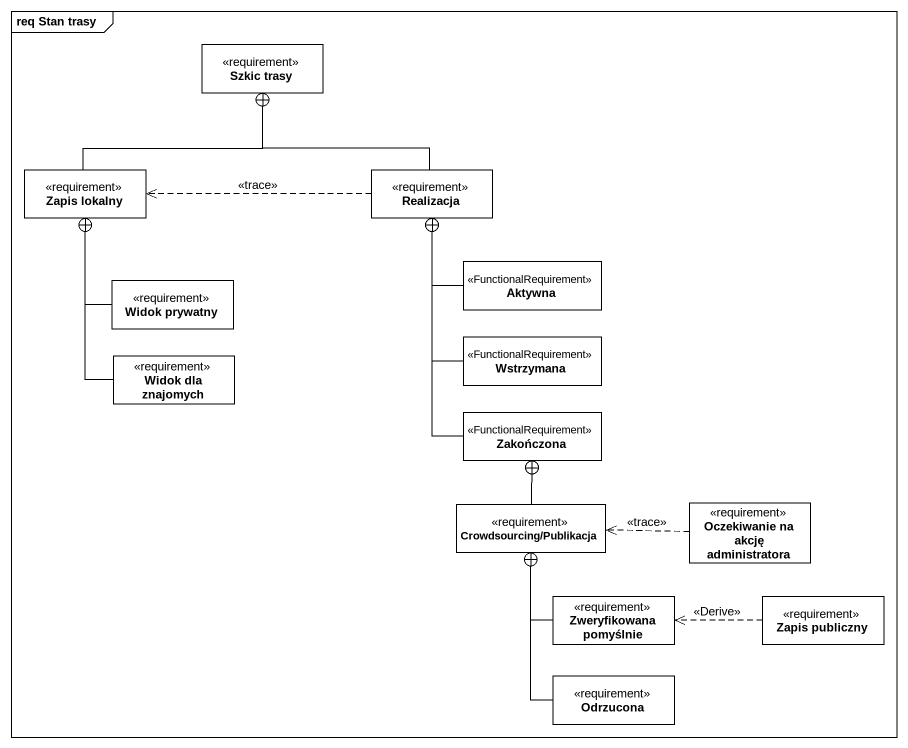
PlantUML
@startuml
mainframe req Stan trasy
hide circle
hide empty members
class "Szkic trasy" as Szkic_trasy <<requirement>>
class "Zapis lokalny" as Zapis_lokalny <<requirement>>
class Realizacja <<requirement>>
class "Widok prywatny" as Widok_prywatny <<requirement>>
class Aktywna <<FunctionalRequirement>>
class "Widok dla znajomych" as Widok_dla_znajomych <<requirement>>
class Wstrzymana <<FunctionalRequirement>>
class Zakończona <<FunctionalRequirement>>
class "Crowdsourcing/Publikacja" as Crowdsourcing_Publikacja <<requirement>>
class "Oczekiwanie na akcję administratora" as Oczekiwanie_na_akcję <<requirement>>
class "Zweryfikowana pomyślnie" as Zweryfikowana_pomyślnie <<requirement>>
class "Zapis publiczny" as Zapis_publiczny <<requirement>>
class Odrzucona <<requirement>>
Zapis_lokalny -up-+ Szkic_trasy
Realizacja -up-+ Szkic_trasy
Realizacja .left.> Zapis_lokalny : <<trace>>
Widok_prywatny -up-+ Zapis_lokalny
Aktywna -up-+ Realizacja
Widok_dla_znajomych -up-+ Zapis_lokalny
Wstrzymana -up-+ Realizacja
Zakończona -up-+ Realizacja
Crowdsourcing_Publikacja -up-+ Zakończona
Oczekiwanie_na_akcję .left.> Crowdsourcing_Publikacja : <<trace>>
Zweryfikowana_pomyślnie -up-+ Crowdsourcing_Publikacja
Zapis_publiczny .left.> Zweryfikowana_pomyślnie : <<Derive>>
Odrzucona -up-+ Crowdsourcing_Publikacja
@enduml
